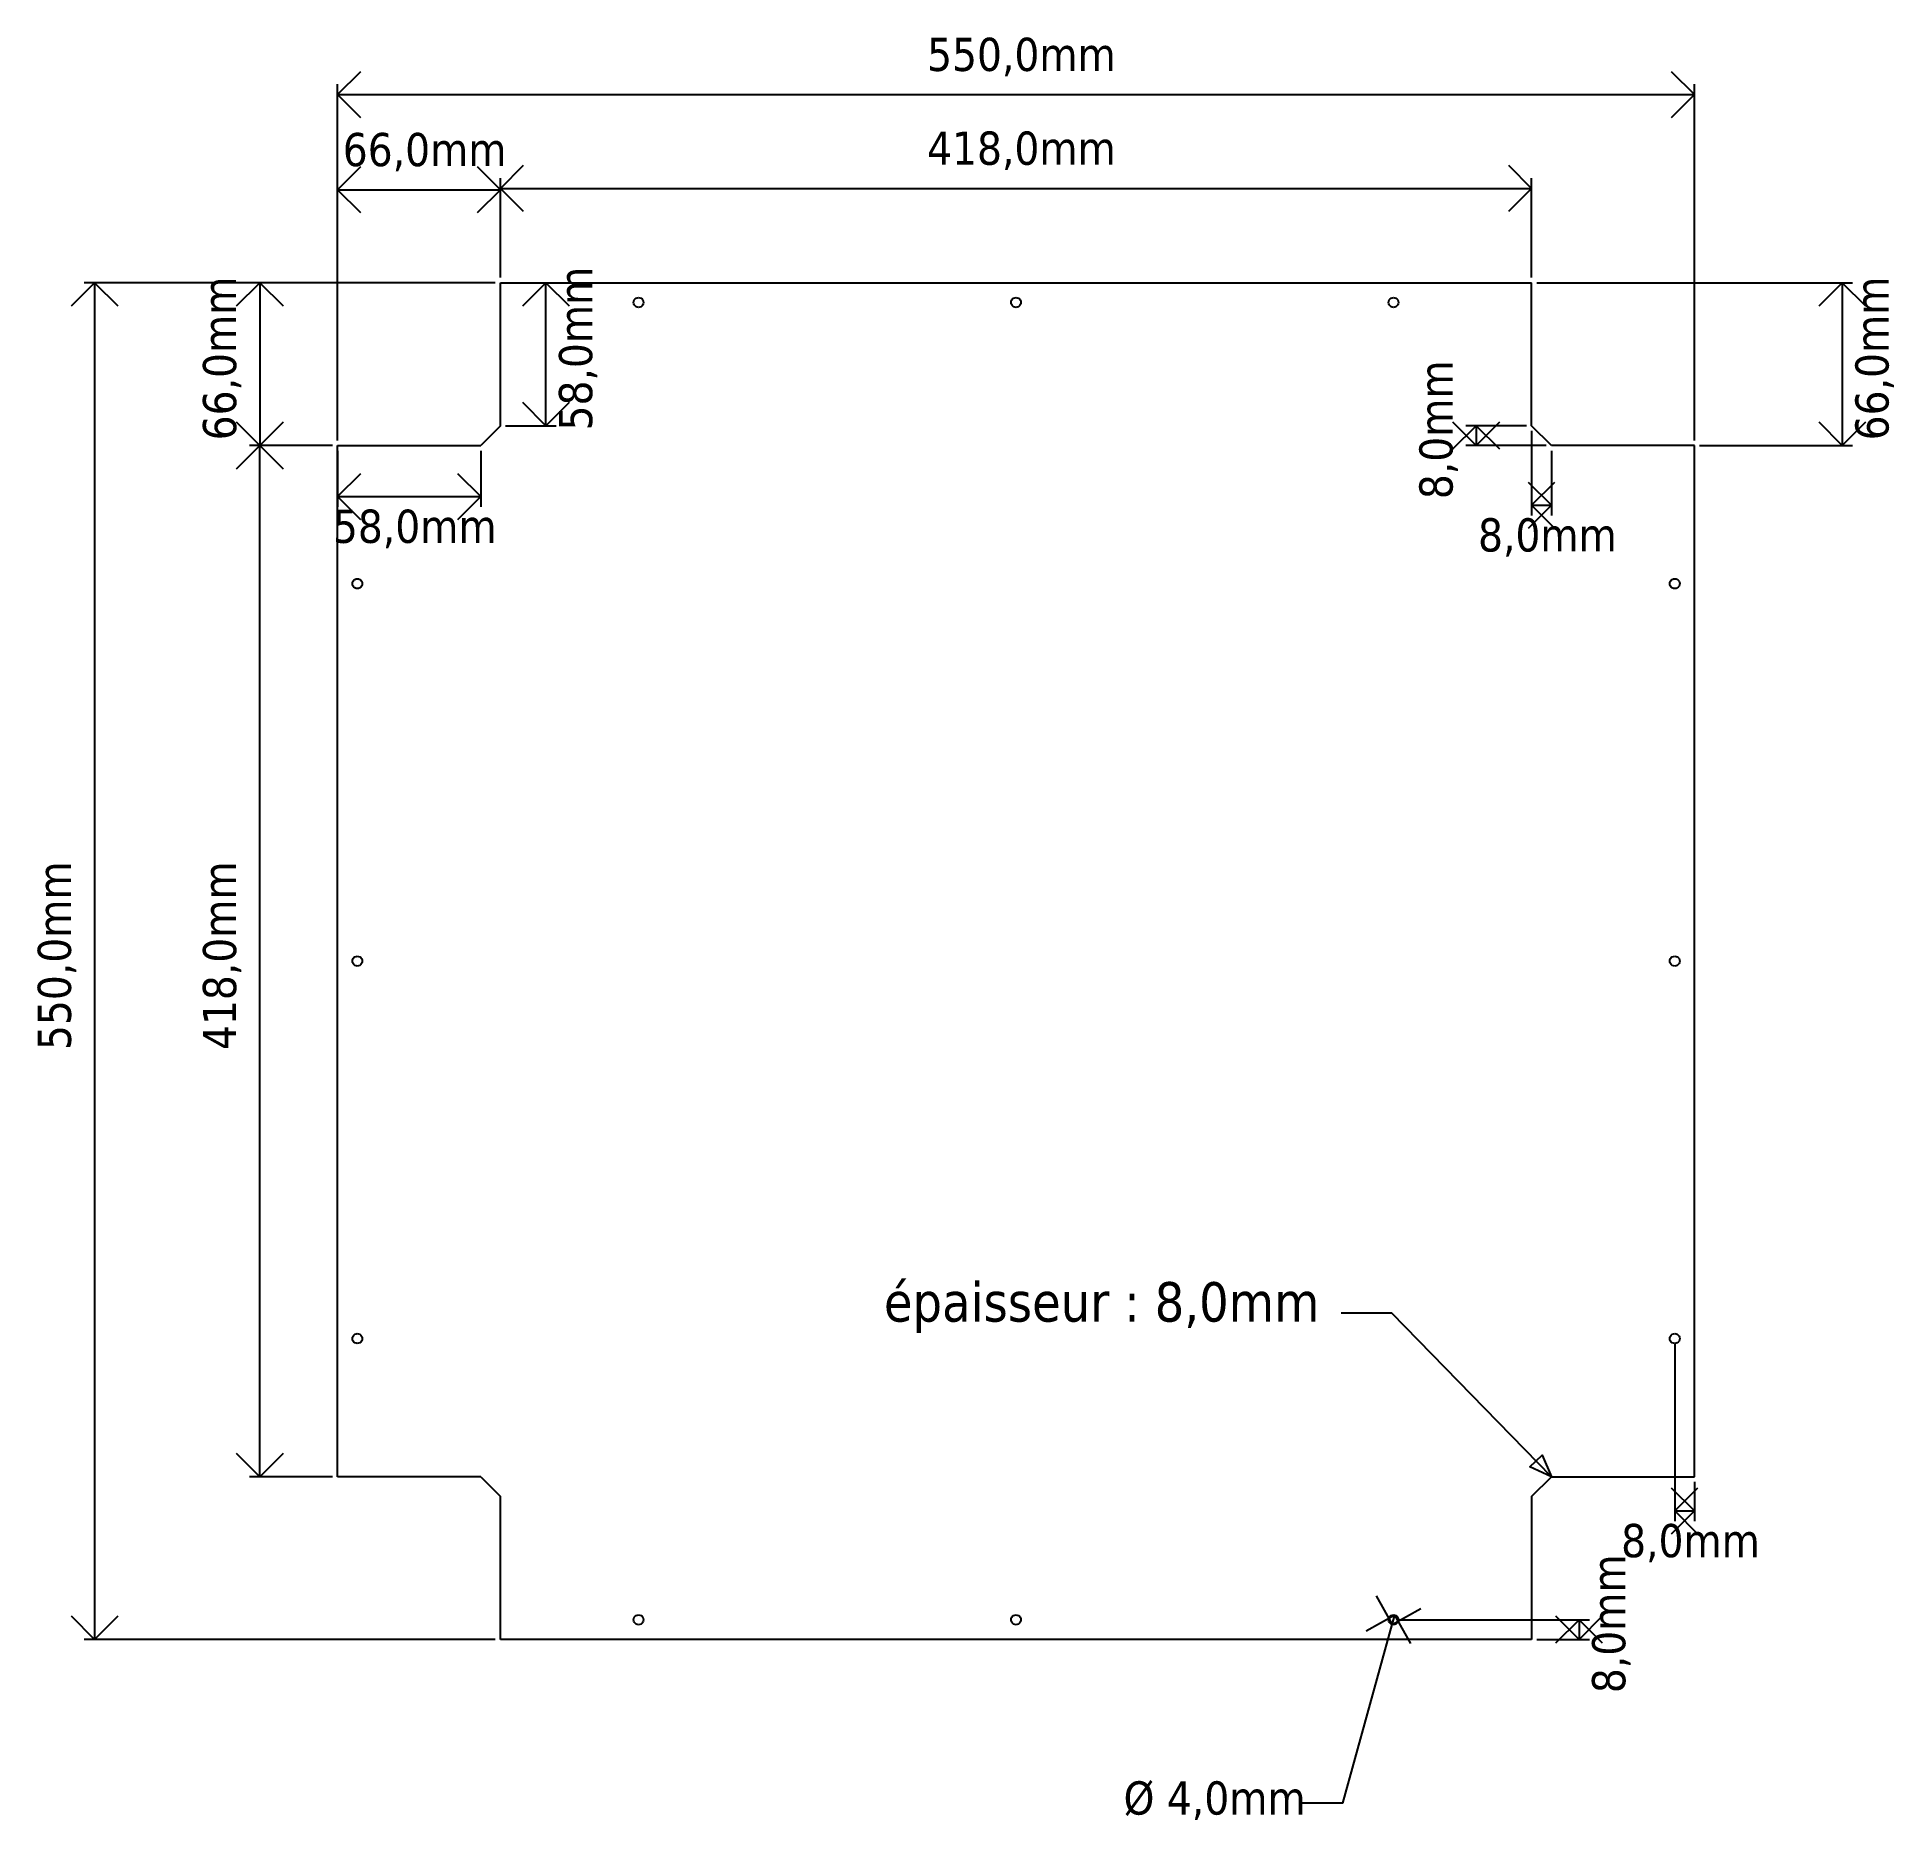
# Model space of a CAD drawing. Extents: x -387 to 366, y -365 to 358.
import ezdxf

# ---------------------------------------------------------------- set-up
doc = ezdxf.new("R2010")
doc.units = 0
doc.header["$MEASUREMENT"] = 0
doc.layers.get('0').update_dxf_attribs({"linetype": 'CONTINUOUS'})
doc.styles.add('TAHOMA', font='Tahoma', dxfattribs={"height": 0.2})

msp = doc.modelspace()

# ---------------------------------------------------------------- linework, layer by layer
at = {"color": 5}
for p, q in [((-265.19, 334.35), (-255.78, 343.76)), ((275.4, 343.76), (284.81, 334.35)), ((-265.19, 194.18), (-265.19, 338.53)), ((-255.78, 324.94), (-265.19, 334.35)), ((-265.19, 334.35), (284.81, 334.35)), ((284.81, 334.35), (275.4, 324.94)), ((284.81, 194.18), (284.81, 338.53)), ((-265.19, 295.77), (-255.78, 305.18)), ((-208.6, 305.18), (-199.19, 295.77)), ((-199.19, 296.33), (-189.78, 305.74)), ((209.4, 305.74), (218.81, 296.33)), ((-265.19, 194.18), (-265.19, 299.96)), ((-255.78, 286.36), (-265.19, 295.77)), ((-265.19, 295.77), (-199.19, 295.77)), ((-199.19, 295.77), (-208.6, 286.36)), ((-199.19, 260.18), (-199.19, 300.51)), ((-199.19, 260.18), (-199.19, 299.96)), ((-189.78, 286.92), (-199.19, 296.33)), ((-199.19, 296.33), (218.81, 296.33)), ((218.81, 296.33), (209.4, 286.92)), ((218.81, 260.18), (218.81, 300.51)), ((-373.1, 248.68), (-363.68, 258.09)), ((-201.28, 258.09), (-367.87, 258.09)), ((-363.68, 258.09), (-354.27, 248.68)), ((-363.68, 258.09), (-363.68, -291.91)), ((-306.14, 248.68), (-296.73, 258.09)), ((-201.28, 258.09), (-300.91, 258.09)), ((-296.73, 258.09), (-287.31, 248.68)), ((-296.73, 258.09), (-296.73, 192.09)), ((-197.1, 258.09), (-176.56, 258.09)), ((-190.15, 248.68), (-180.74, 258.09)), ((-180.74, 258.09), (-171.33, 248.68)), ((-180.74, 200.09), (-180.74, 258.09)), ((220.9, 258.09), (348.91, 258.09)), ((335.31, 248.68), (344.73, 258.09)), ((344.73, 258.09), (354.14, 248.68)), ((344.73, 258.09), (344.73, 192.09)), ((-180.74, 200.09), (-190.15, 209.5)), ((-171.33, 209.5), (-180.74, 200.09)), ((-296.73, 192.09), (-306.14, 201.5)), ((-287.31, 201.5), (-296.73, 192.09)), ((-197.1, 200.09), (-176.56, 200.09)), ((196.33, 192.09), (186.92, 201.5)), ((186.92, 190.68), (196.33, 200.09)), ((216.72, 200.09), (192.15, 200.09)), ((205.74, 201.5), (196.33, 192.09)), ((196.33, 200.09), (205.74, 190.68)), ((196.33, 200.09), (196.33, 192.09)), ((218.81, 198), (218.81, 163.71)), ((344.73, 192.09), (335.31, 201.5)), ((354.14, 201.5), (344.73, 192.09)), ((-306.14, 182.68), (-296.73, 192.09)), ((-267.28, 192.09), (-300.91, 192.09)), ((-267.28, 192.09), (-300.91, 192.09)), ((-296.73, 192.09), (-287.31, 182.68)), ((-296.73, -225.91), (-296.73, 192.09)), ((-265.19, 190), (-265.19, 167.2)), ((-207.19, 190), (-207.19, 167.2)), ((224.72, 192.09), (192.15, 192.09)), ((226.81, 190), (226.81, 163.71)), ((286.9, 192.09), (348.91, 192.09)), ((-265.19, 171.38), (-255.78, 180.79)), ((-216.6, 180.79), (-207.19, 171.38)), ((217.4, 177.3), (226.81, 167.89)), ((218.81, 167.89), (228.22, 177.3)), ((-255.78, 161.97), (-265.19, 171.38)), ((-265.19, 171.38), (-207.19, 171.38)), ((-207.19, 171.38), (-216.6, 161.97)), ((226.81, 167.89), (217.4, 158.48)), ((228.22, 158.48), (218.81, 167.89)), ((218.81, 167.89), (226.81, 167.89)), ((162.17, -159.6), (141.58, -159.6)), ((226.81, -225.91), (162.17, -159.6)), ((276.81, -172), (276.81, -243.98)), ((-296.73, -225.91), (-306.14, -216.5)), ((-287.31, -216.5), (-296.73, -225.91)), ((-267.28, -225.91), (-300.91, -225.91)), ((275.4, -230.39), (284.81, -239.8)), ((276.81, -239.8), (286.22, -230.39)), ((284.81, -228), (284.81, -243.98)), ((284.81, -239.8), (275.4, -249.21)), ((286.22, -249.21), (276.81, -239.8)), ((276.81, -239.8), (284.81, -239.8)), ((155.72, -274.26), (162.27, -285.84)), ((-363.68, -291.91), (-373.1, -282.5)), ((-354.27, -282.5), (-363.68, -291.91)), ((142.21, -358.28), (162.27, -285.84)), ((163.34, -281.99), (151.76, -288.54)), ((162.27, -285.84), (173.86, -279.28)), ((162.27, -285.84), (163.34, -281.99)), ((169.9, -293.57), (163.34, -281.99)), ((164.9, -283.91), (242.19, -283.91)), ((238, -291.91), (228.59, -282.5)), ((228.59, -293.32), (238, -283.91)), ((247.42, -282.5), (238, -291.91)), ((238, -283.91), (247.42, -293.32)), ((238, -283.91), (238, -291.91)), ((-201.28, -291.91), (-367.87, -291.91)), ((220.9, -291.91), (242.19, -291.91)), ((142.21, -358.28), (125.47, -358.28))]:
    msp.add_line(p, q, dxfattribs=at)
for p, q in [((-199.19, 200.09), (-199.19, 258.09)), ((-199.19, 258.09), (218.81, 258.09)), ((218.81, 200.09), (218.81, 258.09)), ((-145.19, 250.09), (-145.12, 250.6)), ((-145.12, 249.57), (-145.19, 250.09)), ((-145.12, 250.6), (-144.92, 251.09)), ((-144.92, 249.09), (-145.12, 249.57)), ((-144.92, 251.09), (-144.61, 251.5)), ((-144.61, 248.67), (-144.92, 249.09)), ((-144.61, 251.5), (-144.19, 251.82)), ((-144.19, 248.36), (-144.61, 248.67)), ((-144.19, 251.82), (-143.71, 252.02)), ((-143.71, 248.16), (-144.19, 248.36)), ((-143.71, 252.02), (-143.19, 252.09)), ((-143.19, 252.09), (-142.67, 252.02)), ((-142.67, 252.02), (-142.19, 251.82)), ((-142.19, 248.36), (-142.67, 248.16)), ((-142.19, 251.82), (-141.78, 251.5)), ((-141.78, 248.67), (-142.19, 248.36)), ((-141.78, 251.5), (-141.46, 251.09)), ((-141.46, 249.09), (-141.78, 248.67)), ((-141.46, 251.09), (-141.26, 250.6)), ((-141.26, 249.57), (-141.46, 249.09)), ((-141.26, 250.6), (-141.19, 250.09)), ((-141.19, 250.09), (-141.26, 249.57)), ((7.81, 250.09), (7.88, 250.6)), ((7.88, 249.57), (7.81, 250.09)), ((7.88, 250.6), (8.08, 251.09)), ((8.08, 249.09), (7.88, 249.57)), ((8.08, 251.09), (8.39, 251.5)), ((8.39, 248.67), (8.08, 249.09)), ((8.39, 251.5), (8.81, 251.82)), ((8.81, 248.36), (8.39, 248.67)), ((8.81, 251.82), (9.29, 252.02)), ((9.29, 248.16), (8.81, 248.36)), ((9.29, 252.02), (9.81, 252.09)), ((9.81, 252.09), (10.33, 252.02)), ((10.33, 252.02), (10.81, 251.82)), ((10.81, 248.36), (10.33, 248.16)), ((10.81, 251.82), (11.22, 251.5)), ((11.22, 248.67), (10.81, 248.36)), ((11.22, 251.5), (11.54, 251.09)), ((11.54, 249.09), (11.22, 248.67)), ((11.54, 251.09), (11.74, 250.6)), ((11.74, 249.57), (11.54, 249.09)), ((11.74, 250.6), (11.81, 250.09)), ((11.81, 250.09), (11.74, 249.57)), ((160.81, 250.09), (160.88, 250.6)), ((160.88, 249.57), (160.81, 250.09)), ((160.88, 250.6), (161.08, 251.09)), ((161.08, 249.09), (160.88, 249.57)), ((161.08, 251.09), (161.39, 251.5)), ((161.39, 248.67), (161.08, 249.09)), ((161.39, 251.5), (161.81, 251.82)), ((161.81, 248.36), (161.39, 248.67)), ((161.81, 251.82), (162.29, 252.02)), ((162.29, 248.16), (161.81, 248.36)), ((162.29, 252.02), (162.81, 252.09)), ((162.81, 252.09), (163.33, 252.02)), ((163.33, 252.02), (163.81, 251.82)), ((163.81, 248.36), (163.33, 248.16)), ((163.81, 251.82), (164.22, 251.5)), ((164.22, 248.67), (163.81, 248.36)), ((164.22, 251.5), (164.54, 251.09)), ((164.54, 249.09), (164.22, 248.67)), ((164.54, 251.09), (164.74, 250.6)), ((164.74, 249.57), (164.54, 249.09)), ((164.74, 250.6), (164.81, 250.09)), ((164.81, 250.09), (164.74, 249.57)), ((-143.19, 248.09), (-143.71, 248.16)), ((-142.67, 248.16), (-143.19, 248.09)), ((9.81, 248.09), (9.29, 248.16)), ((10.33, 248.16), (9.81, 248.09)), ((162.81, 248.09), (162.29, 248.16)), ((163.33, 248.16), (162.81, 248.09)), ((-199.19, 200.09), (-207.19, 192.09)), ((226.81, 192.09), (218.81, 200.09)), ((-265.19, -225.91), (-265.19, 192.09)), ((-265.19, 192.09), (-207.19, 192.09)), ((284.81, 192.09), (226.81, 192.09)), ((284.81, -225.91), (284.81, 192.09)), ((-259.19, 136.09), (-259.12, 136.6)), ((-259.12, 135.57), (-259.19, 136.09)), ((-259.12, 136.6), (-258.92, 137.09)), ((-258.92, 135.09), (-259.12, 135.57)), ((-258.92, 137.09), (-258.61, 137.5)), ((-258.61, 137.5), (-258.19, 137.82)), ((-258.19, 137.82), (-257.71, 138.02)), ((-257.71, 138.02), (-257.19, 138.09)), ((-257.19, 138.09), (-256.67, 138.02)), ((-256.67, 138.02), (-256.19, 137.82)), ((-256.19, 137.82), (-255.78, 137.5)), ((-255.78, 137.5), (-255.46, 137.09)), ((-255.46, 137.09), (-255.26, 136.6)), ((-255.26, 135.57), (-255.46, 135.09)), ((-255.26, 136.6), (-255.19, 136.09)), ((-255.19, 136.09), (-255.26, 135.57)), ((274.81, 136.09), (274.88, 136.6)), ((274.88, 135.57), (274.81, 136.09)), ((274.88, 136.6), (275.08, 137.09)), ((275.08, 135.09), (274.88, 135.57)), ((275.08, 137.09), (275.39, 137.5)), ((275.39, 137.5), (275.81, 137.82)), ((275.81, 137.82), (276.29, 138.02)), ((276.29, 138.02), (276.81, 138.09)), ((276.81, 138.09), (277.33, 138.02)), ((277.33, 138.02), (277.81, 137.82)), ((277.81, 137.82), (278.22, 137.5)), ((278.22, 137.5), (278.54, 137.09)), ((278.54, 137.09), (278.74, 136.6)), ((278.74, 135.57), (278.54, 135.09)), ((278.74, 136.6), (278.81, 136.09)), ((278.81, 136.09), (278.74, 135.57)), ((-258.61, 134.67), (-258.92, 135.09)), ((-258.19, 134.36), (-258.61, 134.67)), ((-257.71, 134.16), (-258.19, 134.36)), ((-257.19, 134.09), (-257.71, 134.16)), ((-256.67, 134.16), (-257.19, 134.09)), ((-256.19, 134.36), (-256.67, 134.16)), ((-255.78, 134.67), (-256.19, 134.36)), ((-255.46, 135.09), (-255.78, 134.67)), ((275.39, 134.67), (275.08, 135.09)), ((275.81, 134.36), (275.39, 134.67)), ((276.29, 134.16), (275.81, 134.36)), ((276.81, 134.09), (276.29, 134.16)), ((277.33, 134.16), (276.81, 134.09)), ((277.81, 134.36), (277.33, 134.16)), ((278.22, 134.67), (277.81, 134.36)), ((278.54, 135.09), (278.22, 134.67)), ((-258.19, -15.18), (-257.71, -14.98)), ((-257.71, -14.98), (-257.19, -14.91)), ((-257.19, -14.91), (-256.67, -14.98)), ((-256.67, -14.98), (-256.19, -15.18)), ((275.81, -15.18), (276.29, -14.98)), ((276.29, -14.98), (276.81, -14.91)), ((276.81, -14.91), (277.33, -14.98)), ((277.33, -14.98), (277.81, -15.18)), ((-259.19, -16.91), (-259.12, -16.4)), ((-259.12, -17.43), (-259.19, -16.91)), ((-259.12, -16.4), (-258.92, -15.91)), ((-258.92, -17.91), (-259.12, -17.43)), ((-258.92, -15.91), (-258.61, -15.5)), ((-258.61, -18.33), (-258.92, -17.91)), ((-258.61, -15.5), (-258.19, -15.18)), ((-258.19, -18.64), (-258.61, -18.33)), ((-257.71, -18.84), (-258.19, -18.64)), ((-257.19, -18.91), (-257.71, -18.84)), ((-256.67, -18.84), (-257.19, -18.91)), ((-256.19, -18.64), (-256.67, -18.84)), ((-256.19, -15.18), (-255.78, -15.5)), ((-255.78, -18.33), (-256.19, -18.64)), ((-255.78, -15.5), (-255.46, -15.91)), ((-255.46, -17.91), (-255.78, -18.33)), ((-255.46, -15.91), (-255.26, -16.4)), ((-255.26, -17.43), (-255.46, -17.91)), ((-255.26, -16.4), (-255.19, -16.91)), ((-255.19, -16.91), (-255.26, -17.43)), ((274.81, -16.91), (274.88, -16.4)), ((274.88, -17.43), (274.81, -16.91)), ((274.88, -16.4), (275.08, -15.91)), ((275.08, -17.91), (274.88, -17.43)), ((275.08, -15.91), (275.39, -15.5)), ((275.39, -18.33), (275.08, -17.91)), ((275.39, -15.5), (275.81, -15.18)), ((275.81, -18.64), (275.39, -18.33)), ((276.29, -18.84), (275.81, -18.64)), ((276.81, -18.91), (276.29, -18.84)), ((277.33, -18.84), (276.81, -18.91)), ((277.81, -18.64), (277.33, -18.84)), ((277.81, -15.18), (278.22, -15.5)), ((278.22, -18.33), (277.81, -18.64)), ((278.22, -15.5), (278.54, -15.91)), ((278.54, -17.91), (278.22, -18.33)), ((278.54, -15.91), (278.74, -16.4)), ((278.74, -17.43), (278.54, -17.91)), ((278.74, -16.4), (278.81, -16.91)), ((278.81, -16.91), (278.74, -17.43)), ((-259.19, -169.91), (-259.12, -169.4)), ((-259.12, -170.43), (-259.19, -169.91)), ((-259.12, -169.4), (-258.92, -168.91)), ((-258.92, -170.91), (-259.12, -170.43)), ((-258.92, -168.91), (-258.61, -168.5)), ((-258.61, -171.33), (-258.92, -170.91)), ((-258.61, -168.5), (-258.19, -168.18)), ((-258.19, -171.64), (-258.61, -171.33)), ((-258.19, -168.18), (-257.71, -167.98)), ((-257.71, -171.84), (-258.19, -171.64)), ((-257.71, -167.98), (-257.19, -167.91)), ((-257.19, -171.91), (-257.71, -171.84)), ((-257.19, -167.91), (-256.67, -167.98)), ((-256.67, -171.84), (-257.19, -171.91)), ((-256.67, -167.98), (-256.19, -168.18)), ((-256.19, -171.64), (-256.67, -171.84)), ((-256.19, -168.18), (-255.78, -168.5)), ((-255.78, -171.33), (-256.19, -171.64)), ((-255.78, -168.5), (-255.46, -168.91)), ((-255.46, -170.91), (-255.78, -171.33)), ((-255.46, -168.91), (-255.26, -169.4)), ((-255.26, -170.43), (-255.46, -170.91)), ((-255.26, -169.4), (-255.19, -169.91)), ((-255.19, -169.91), (-255.26, -170.43)), ((274.81, -169.91), (274.88, -169.4)), ((274.88, -170.43), (274.81, -169.91)), ((274.88, -169.4), (275.08, -168.91)), ((275.08, -170.91), (274.88, -170.43)), ((275.08, -168.91), (275.39, -168.5)), ((275.39, -171.33), (275.08, -170.91)), ((275.39, -168.5), (275.81, -168.18)), ((275.81, -171.64), (275.39, -171.33)), ((275.81, -168.18), (276.29, -167.98)), ((276.29, -171.84), (275.81, -171.64)), ((276.29, -167.98), (276.81, -167.91)), ((276.81, -171.91), (276.29, -171.84)), ((276.81, -167.91), (277.33, -167.98)), ((277.33, -171.84), (276.81, -171.91)), ((277.33, -167.98), (277.81, -168.18)), ((277.81, -171.64), (277.33, -171.84)), ((277.81, -168.18), (278.22, -168.5)), ((278.22, -171.33), (277.81, -171.64)), ((278.22, -168.5), (278.54, -168.91)), ((278.54, -170.91), (278.22, -171.33)), ((278.54, -168.91), (278.74, -169.4)), ((278.74, -170.43), (278.54, -170.91)), ((278.74, -169.4), (278.81, -169.91)), ((278.81, -169.91), (278.74, -170.43)), ((-207.19, -225.91), (-265.19, -225.91)), ((-207.19, -225.91), (-199.19, -233.91)), ((218.81, -233.91), (226.81, -225.91)), ((226.81, -225.91), (284.81, -225.91)), ((-199.19, -291.91), (-199.19, -233.91)), ((218.81, -233.91), (218.81, -291.91)), ((-145.19, -283.91), (-145.12, -283.4)), ((-145.12, -284.43), (-145.19, -283.91)), ((-145.12, -283.4), (-144.92, -282.91)), ((-144.92, -284.91), (-145.12, -284.43)), ((-144.92, -282.91), (-144.61, -282.5)), ((-144.61, -285.33), (-144.92, -284.91)), ((-144.61, -282.5), (-144.19, -282.18)), ((-144.19, -285.64), (-144.61, -285.33)), ((-144.19, -282.18), (-143.71, -281.98)), ((-143.71, -285.84), (-144.19, -285.64)), ((-143.71, -281.98), (-143.19, -281.91)), ((-143.19, -285.91), (-143.71, -285.84)), ((-143.19, -281.91), (-142.67, -281.98)), ((-142.67, -285.84), (-143.19, -285.91)), ((-142.67, -281.98), (-142.19, -282.18)), ((-142.19, -285.64), (-142.67, -285.84)), ((-142.19, -282.18), (-141.78, -282.5)), ((-141.78, -285.33), (-142.19, -285.64)), ((-141.78, -282.5), (-141.46, -282.91)), ((-141.46, -284.91), (-141.78, -285.33)), ((-141.46, -282.91), (-141.26, -283.4)), ((-141.26, -284.43), (-141.46, -284.91)), ((-141.26, -283.4), (-141.19, -283.91)), ((-141.19, -283.91), (-141.26, -284.43)), ((7.81, -283.91), (7.88, -283.4)), ((7.88, -284.43), (7.81, -283.91)), ((7.88, -283.4), (8.08, -282.91)), ((8.08, -284.91), (7.88, -284.43)), ((8.08, -282.91), (8.39, -282.5)), ((8.39, -285.33), (8.08, -284.91)), ((8.39, -282.5), (8.81, -282.18)), ((8.81, -285.64), (8.39, -285.33)), ((8.81, -282.18), (9.29, -281.98)), ((9.29, -285.84), (8.81, -285.64)), ((9.29, -281.98), (9.81, -281.91)), ((9.81, -285.91), (9.29, -285.84)), ((9.81, -281.91), (10.33, -281.98)), ((10.33, -285.84), (9.81, -285.91)), ((10.33, -281.98), (10.81, -282.18)), ((10.81, -285.64), (10.33, -285.84)), ((10.81, -282.18), (11.22, -282.5)), ((11.22, -285.33), (10.81, -285.64)), ((11.22, -282.5), (11.54, -282.91)), ((11.54, -284.91), (11.22, -285.33)), ((11.54, -282.91), (11.74, -283.4)), ((11.74, -284.43), (11.54, -284.91)), ((11.74, -283.4), (11.81, -283.91)), ((11.81, -283.91), (11.74, -284.43)), ((160.81, -283.91), (160.88, -283.4)), ((160.88, -284.43), (160.81, -283.91)), ((160.88, -283.4), (161.08, -282.91)), ((161.08, -284.91), (160.88, -284.43)), ((161.08, -282.91), (161.39, -282.5)), ((161.39, -285.33), (161.08, -284.91)), ((161.39, -282.5), (161.81, -282.18)), ((161.81, -285.64), (161.39, -285.33)), ((161.81, -282.18), (162.29, -281.98)), ((162.29, -285.84), (161.81, -285.64)), ((162.29, -281.98), (162.81, -281.91)), ((162.81, -285.91), (162.29, -285.84)), ((162.81, -281.91), (163.33, -281.98)), ((163.33, -285.84), (162.81, -285.91)), ((163.33, -281.98), (163.81, -282.18)), ((163.81, -285.64), (163.33, -285.84)), ((163.81, -282.18), (164.22, -282.5)), ((164.22, -285.33), (163.81, -285.64)), ((164.22, -282.5), (164.54, -282.91)), ((164.54, -284.91), (164.22, -285.33)), ((164.54, -282.91), (164.74, -283.4)), ((164.74, -284.43), (164.54, -284.91)), ((164.74, -283.4), (164.81, -283.91)), ((164.81, -283.91), (164.74, -284.43)), ((218.81, -291.91), (-199.19, -291.91))]:
    msp.add_line(p, q)

# ---------------------------------------------------------------- texts
at = {"color": 5, "attachment_point": 7, "style": 'TAHOMA'}
for s, insert, char_height in [('550,0mm', (-26.23, 341.77), 13.473), ('66,0mm', (-263.08, 303.19), 13.473), ('418,0mm', (-26.23, 303.75), 13.473), ('58,0mm', (-267.08, 150.48), 13.473), ('8,0mm', (197.07, 146.99), 13.473), ('épaisseur : 8,0mm', (-43.76, -167.6), 15.9991), ('8,0mm', (255.07, -260.69), 13.473)]:
    msp.add_mtext(s, dxfattribs=dict(at, insert=insert, char_height=char_height))
at = {"color": 5, "char_height": 13.473, "attachment_point": 7, "rotation": 90, "style": 'TAHOMA'}
for s, insert in [('66,0mm', (-304.15, 194.2)), ('58,0mm', (-159.84, 198.2)), ('66,0mm', (365.62, 194.2)), ('8,0mm', (188.91, 170.35)), ('550,0mm', (-371.11, -52.95)), ('418,0mm', (-304.15, -52.95)), ('8,0mm', (258.9, -313.65))]:
    msp.add_mtext(s, dxfattribs=dict(at, insert=insert))
at = {"color": 5, "extrusion": (-2.50242e-07, -1.85124e-08, 1), "insert": (53.4, -365.02), "char_height": 13.473, "attachment_point": 7, "text_direction": (1, 0, 0), "style": 'TAHOMA'}
msp.add_mtext('Ø 4,0mm', dxfattribs=at)

# ---------------------------------------------------------------- meshes
at = {"color": 5}
mesh = msp.add_polyface(dxfattribs=at)
corners = [(226.81, -225.91), (218.13, -221.92), (223.04, -217.13)]
mesh.append_faces([[corners[k] for k in face] for face in [(0, 1, 2)]], dxfattribs={"color": 5})

doc.saveas('drawing.dxf')
